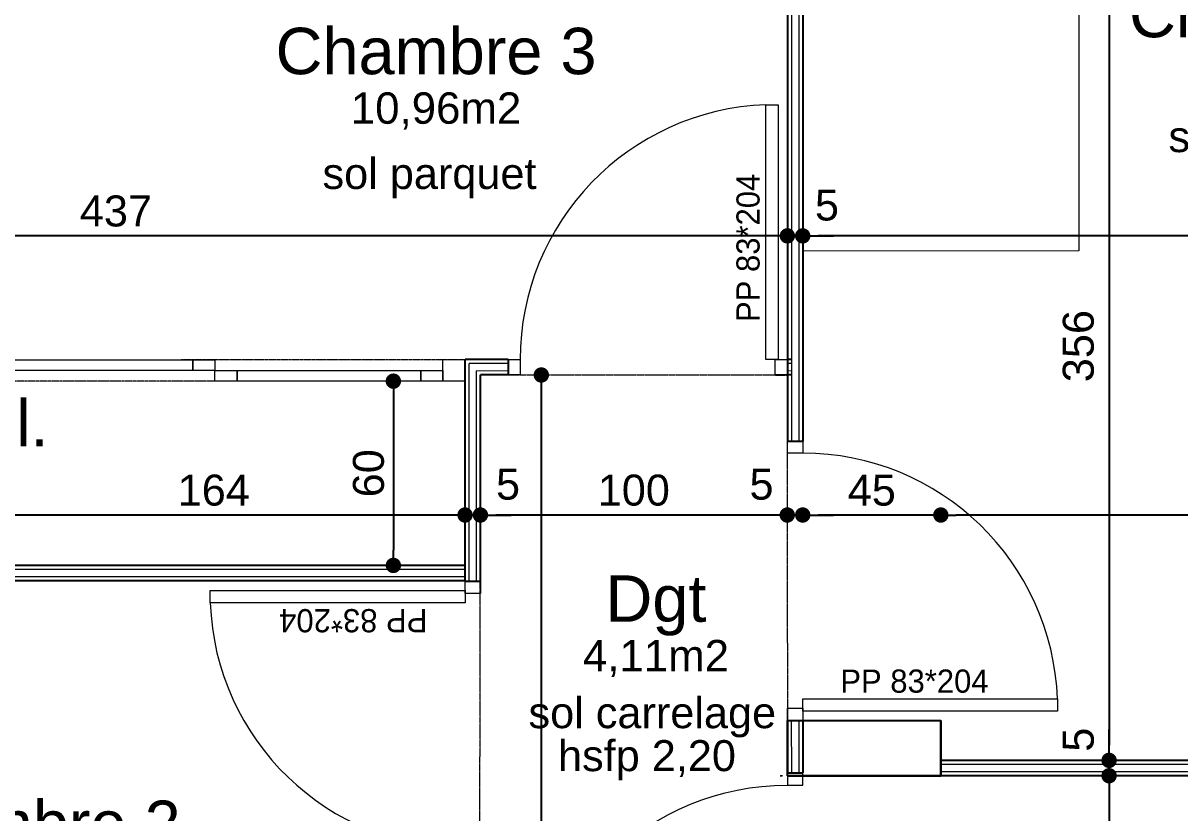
# Model space of a CAD drawing. Header units: centimetres. Extents: x 16433 to 114398, y -50094 to -12305.
# Drawn here: x 49349.4 to 49726.2, y -31753.4 to -31496.2 of the extents above; entities that cross this region are included whole.
import ezdxf

# ---------------------------------------------------------------- set-up
doc = ezdxf.new("R2010")
doc.units = ezdxf.units.CM
doc.header["$LTSCALE"] = 0.5
doc.linetypes.add('Style de ligne -1', pattern=[0.41664, 0.20828, -0.20836])
doc.linetypes.add('Style de ligne -5', pattern=[0.20828, 0.069425, -0.138855])
doc.layers.get('0').update_dxf_attribs({"linetype": 'CONTINUOUS'})
doc.layers.get('DEFPOINTS').update_dxf_attribs({"linetype": 'CONTINUOUS'})
doc.layers.add('01_cote_gen', color=4, linetype='CONTINUOUS')
doc.layers.add('3-BAT C-Niveau-3', color=7, linetype='CONTINUOUS')
doc.styles.add('Futura Book', font='')
doc.styles.add('Helvetica', font='')
doc.styles.get('Futura Book').set_extended_font_data('Futura Book')
doc.styles.get('Helvetica').set_extended_font_data('Helvetica')
doc.dimstyles.new('IS', dxfattribs={"dimtxt": 10.08724, "dimasz": 5.007446, "dimexe": 2, "dimexo": 10, "dimgap": 3, "dimtad": 1, "dimdec": 1, "dimtxsty": 'Helvetica', "dimblk": 'DOT', "dimblk1": 'DOT', "dimblk2": 'DOT', "dimcen": 0, "dimdle": 10, "dimazin": 0, "dimtfac": 0.8, "dimtdec": 1, "dimtix": 1, "dimtmove": 0, "dimatfit": 0, "dimldrblk": 'VW_FILLEDARROW-1', "dimfxl": 10, "dimfxlon": 1, "dimfrac": 2, "dimtolj": 1, "dimarcsym": 0})

# ---------------------------------------------------------------- blocks, each defined once
blk = doc.blocks.new('PORTE 83_204')
at = {"color": 7, "linetype": 'Continuous', "lineweight": 13, "flags": 128}
for points in [[(38.5, 2.5), (38.5, 85.5), (42.5, 85.5), (42.5, 2.5)], [(-45.5, 2.5), (-41.5, 2.5), (-41.5, -2.5), (-45.5, -2.5)], [(41.5, 2.5), (45.5, 2.5), (45.5, -2.5), (41.5, -2.5)]]:
    blk.add_lwpolyline(points, close=True, dxfattribs=at)
at = {"color": 7, "linetype": 'Continuous', "lineweight": 5}
blk.add_arc((41.5, 2.5), 83.05, 92.0697, 180, dxfattribs=at)
at = {"color": 7, "insert": (28.91, 14.76), "char_height": 7.55165, "width": 66.7422, "attachment_point": 1, "rotation": 90, "line_spacing_factor": 0.962448, "style": 'Futura Book'}
blk.add_mtext('\\pt10.172,20.344,30.516,40.688,50.86,61.032,71.205,81.407,91.526,101.72,111.92,122.03,132.23,142.42,152.62,162.74,172.93,183.13,193.25,203.44,213.64,223.76;PP 83*204', dxfattribs=at)
blk = doc.blocks.new('Groupe-16-1')
at = {"color": 7, "linetype": 'Continuous', "lineweight": 18}
for p, q in [((17503.57, -45866.04), (17540.5, -45859.09)), ((17503.57, -45866.04), (17475.07, -45890.55)), ((17557.11, -45947.54), (17503.57, -45866.04)), ((17557.11, -45947.54), (17475.12, -45890.5))]:
    blk.add_line(p, q, dxfattribs=at)
at = {"color": 7, "linetype": 'Continuous', "lineweight": 18, "flags": 128}
blk.add_lwpolyline([(17370.43, -45982.89), (17353.68, -45894.46), (17540.37, -45859.11), (17557.11, -45947.54)], close=True, dxfattribs=at)
blk = doc.blocks.new('Groupe-17-1')
at = {"color": 7, "linetype": 'Style de ligne -5', "lineweight": 5, "flags": 128}
blk.add_lwpolyline([(17291.57, -45794.3), (17261.1, -45633.41), (17267.98, -45632.11), (17298.45, -45793)], close=True, dxfattribs=at)
at = {"color": 7, "linetype": 'Continuous', "lineweight": 18, "flags": 128}
for points in [[(17262.45, -45640.52), (17261.1, -45633.41), (17267.98, -45632.11), (17269.32, -45639.22)], [(17267.23, -45646.97), (17265.88, -45639.87), (17269.32, -45639.22), (17270.67, -45646.32)], [(17278.5, -45706.48), (17267.23, -45646.97), (17270.67, -45646.32), (17281.94, -45705.83)], [(17279.85, -45713.59), (17278.5, -45706.48), (17281.94, -45705.83), (17283.28, -45712.94)], [(17277.75, -45721.35), (17276.41, -45714.24), (17279.85, -45713.59), (17281.19, -45720.7)], [(17288.88, -45780.09), (17277.75, -45721.35), (17281.19, -45720.7), (17292.32, -45779.43)], [(17290.22, -45787.19), (17288.88, -45780.09), (17292.32, -45779.43), (17293.66, -45786.54)], [(17291.57, -45794.3), (17290.22, -45787.19), (17297.1, -45785.89), (17298.45, -45793)]]:
    blk.add_lwpolyline(points, close=True, dxfattribs=at)
blk = doc.blocks.new('Sol parquet')
at = {"color": 7, "insert": (0, -0.78), "char_height": 10.0872, "width": 92.0341, "attachment_point": 2, "line_spacing_factor": 0.834288, "style": 'Helvetica'}
blk.add_mtext('\\pt41.872,83.623;sol parquet', dxfattribs=at)
blk = doc.blocks.new('Sol carrelage')
at = {"color": 7, "insert": (0, -0.78), "char_height": 10.0872, "width": 104.0427, "attachment_point": 2, "line_spacing_factor": 0.834288, "style": 'Helvetica'}
blk.add_mtext('\\pt41.872,83.623;sol carrelage', dxfattribs=at)
blk = doc.blocks.new('hsfp 2.20')
at = {"color": 7, "insert": (0, -0.78), "char_height": 10.0872, "attachment_point": 2, "line_spacing_factor": 0.834288, "style": 'Helvetica'}
blk.add_mtext('\\pt41.872;hsfp 2,20', dxfattribs=at)
blk = doc.blocks.new('Groupe-24-1')
at = {"color": 7, "linetype": 'Continuous', "lineweight": 5}
for p, q in [((17227.7, -45806.37), (17196.32, -45640.59)), ((17228.98, -45806.12), (17197.83, -45641.62)), ((17228.98, -45806.12), (17197.83, -45641.62)), ((17231.33, -45805.68), (17200.64, -45643.54)), ((17231.33, -45805.68), (17200.64, -45643.54)), ((17227.51, -45806.4), (17298.45, -45792.97)), ((17227.75, -45807.68), (17297.42, -45794.48)), ((17227.75, -45807.68), (17297.42, -45794.48)), ((17299.78, -45806.96), (17297.42, -45794.48)), ((17299.78, -45806.96), (17297.42, -45794.48)), ((17228.2, -45810.04), (17295.51, -45797.29)), ((17228.2, -45810.04), (17295.51, -45797.29)), ((17296.15, -45807.65), (17294.47, -45798.81)), ((17297.42, -45807.41), (17295.51, -45797.29)), ((17297.42, -45807.41), (17295.51, -45797.29)), ((17541.69, -45855.09), (17292.19, -45902.34)), ((17541.69, -45855.09), (17292.19, -45902.34)), ((17542.14, -45857.45), (17292.63, -45904.7)), ((17542.14, -45857.45), (17292.63, -45904.7)), ((17542.38, -45858.73), (17292.88, -45905.98)), ((17314.62, -45898.23), (17314.36, -45896.82)), ((17314.62, -45898.23), (17314.36, -45896.82)), ((17316.98, -45897.79), (17316.71, -45896.37)), ((17316.98, -45897.79), (17316.71, -45896.37)), ((17313.35, -45898.48), (17313.08, -45897.06)), ((17202.78, -45919.27), (17185.97, -45922.46)), ((17202.78, -45919.27), (17185.97, -45922.46)), ((17203.22, -45921.63), (17186.42, -45924.81)), ((17203.22, -45921.63), (17186.42, -45924.81)), ((17203.47, -45922.91), (17186.66, -45926.09)), ((17216.56, -46088.79), (17194.15, -45970.48)), ((17217.84, -46088.55), (17195.43, -45970.23)), ((17217.84, -46088.55), (17195.43, -45970.23)), ((17220.19, -46088.1), (17197.79, -45969.79)), ((17220.19, -46088.1), (17197.79, -45969.79))]:
    blk.add_line(p, q, dxfattribs=at)
at = {"color": 7, "linetype": 'Continuous', "lineweight": 25}
for p, q in [((17227.7, -45806.37), (17196.32, -45640.59)), ((17232.61, -45805.44), (17202.16, -45644.57)), ((17227.51, -45806.4), (17298.45, -45792.97)), ((17301.06, -45806.72), (17298.45, -45792.97)), ((17228.44, -45811.31), (17294.47, -45798.81)), ((17296.15, -45807.65), (17294.47, -45798.81)), ((17228.44, -45811.31), (17227.51, -45806.4)), ((17301.06, -45806.72), (17296.15, -45807.65)), ((17541.45, -45853.81), (17291.95, -45901.06)), ((17542.38, -45858.73), (17292.88, -45905.98)), ((17317.99, -45896.13), (17313.08, -45897.06)), ((17318.26, -45897.55), (17317.99, -45896.13)), ((17313.35, -45898.48), (17313.08, -45897.06)), ((17291.95, -45901.06), (17292.88, -45905.98)), ((17184.85, -45921.35), (17202.54, -45918)), ((17202.54, -45918), (17185.73, -45921.18)), ((17202.54, -45918), (17203.47, -45922.91)), ((17202.54, -45918), (17211.84, -45967.13)), ((17202.54, -45918), (17211.84, -45967.13)), ((17184.85, -45921.35), (17194.15, -45970.48)), ((17184.85, -45921.35), (17194.15, -45970.48)), ((17185.73, -45921.18), (17186.66, -45926.09)), ((17203.47, -45922.91), (17186.66, -45926.09)), ((17194.15, -45970.48), (17211.84, -45967.13)), ((17216.56, -46088.79), (17194.15, -45970.48)), ((17221.47, -46087.86), (17199.06, -45969.55))]:
    blk.add_line(p, q, dxfattribs=at)
at = {"color": 251, "linetype": 'Style de ligne -1', "lineweight": 5, "true_color": 0x616161, "flags": 128}
for points in [[(17184.85, -45921.35), (17216.56, -46088.79), (17126.79, -46105.79), (17095.08, -45938.35), (16908.95, -45973.59), (16890.3, -45875.12), (17086.71, -45837.93), (17086.71, -45837.94), (17294.47, -45798.81), (17313.07, -45897.04)], [(17184.4, -45919), (17184.56, -45919.83), (17184.4, -45919)]]:
    blk.add_lwpolyline(points, close=True, dxfattribs=at)
at = {"color": 7}
for name in ['Groupe-17-1', 'Groupe-16-1']:
    blk.add_blockref(name, (0, 0), dxfattribs=at)
for name, p, rotation in [('PORTE 83_204', (17183.27, -45817.32), 10.72359474390921), ('Sol parquet', (17361.59, -45769.23), 280.7235947438887), ('PORTE 83_204', (17307.07, -45851.89), 280.7235947438891), ('Sol carrelage', (17202.56, -45873.22), 280.7235947438887), ('hsfp 2.20', (17188.49, -45874.12), 280.7235947438887), ('PORTE 83_204', (17247.71, -45911.99), 190.7235947438886), ('Sol parquet', (17424.66, -46037.76), 280.7235947438887)]:
    blk.add_blockref(name, p, dxfattribs=dict(at, rotation=rotation))
at = {"color": 7, "xscale": -1, "rotation": 10.72359474388856}
blk.add_blockref('PORTE 83_204', (17141.49, -45932.1), dxfattribs=at)
at = {"color": 7, "char_height": 15.1309, "attachment_point": 2, "rotation": 280.7236, "line_spacing_factor": 0.834288, "style": 'Helvetica'}
for s, insert, width in [('\\pt38.084,75.579,113.36;Chambre 2\\P{\\H0.6752x;9,39m2}\\P', (17130.39, -45677.31), 134.4485), ('\\pt38.084,75.851;Pl.\\P', (17258.02, -45650), 24.7013), ('\\pt38.084,75.942,113.97;Chambre 3\\P{\\H0.6752x;10,96m2}\\P', (17402.89, -45763.58), 134.4485), ('\\pt38.084,76.244;Chambre 4\\P{\\H0.6752x;11,00m2}\\P', (17466.44, -46034.52), 135.169)]:
    blk.add_mtext(s, dxfattribs=dict(at, insert=insert, width=width))
at = {"color": 7, "insert": (17241.01, -45867.15), "char_height": 15.1309, "attachment_point": 2, "rotation": 280.7236, "line_spacing_factor": 0.834288, "style": 'Helvetica'}
blk.add_mtext('\\pt38.084;Dgt\\P{\\H0.6752x;4,11m2}\\P', dxfattribs=at)
blk = doc.blocks.new('_DOT')
at = {"color": 0, "linetype": 'ByBlock', "lineweight": -2}
blk.add_line((-0.5, 0), (-1, 0), dxfattribs=at)
at = {"color": 0, "linetype": 'ByBlock', "const_width": 0.5}
blk.add_lwpolyline([(-0.25, 0, 1), (0.25, 0, 1)], format="xyb", close=True, dxfattribs=at)
blk = doc.blocks.new('*D1701')
at = {"layer": '3-BAT C-Niveau-3', "color": 0, "linetype": 'Continuous', "lineweight": -2, "transparency": 16777216}
blk.add_line((49488.36, -31656.38), (49334.65, -31656.38), dxfattribs=at)
at = {"layer": 'DEFPOINTS', "color": 0, "linetype": 'Continuous', "transparency": 16777216}
for p in [(49493.37, -31635.88), (49329.65, -31645.88), (49329.65, -31656.38)]:
    blk.add_point(p, dxfattribs=at)
at = {"layer": '3-BAT C-Niveau-3', "color": 0, "linetype": 'Continuous', "lineweight": -2, "transparency": 16777216, "xscale": 5.007446289062499, "yscale": 5.007446289062499, "zscale": 5.007446289062499, "rotation": 180}
blk.add_blockref('_DOT', (49329.65, -31656.38), dxfattribs=at)
at = {"layer": '3-BAT C-Niveau-3', "color": 0, "linetype": 'Continuous', "lineweight": -2, "transparency": 16777216, "xscale": 5.007446289062499, "yscale": 5.007446289062499, "zscale": 5.007446289062499}
blk.add_blockref('_DOT', (49493.37, -31656.38), dxfattribs=at)
at = {"layer": '3-BAT C-Niveau-3', "color": 0, "linetype": 'Continuous', "lineweight": 5, "transparency": 16777216, "insert": (49411.51, -31648.34), "char_height": 10.087, "attachment_point": 5, "style": 'Helvetica'}
blk.add_mtext('\\A1;164', dxfattribs=at)
blk = doc.blocks.new('VW_FILLEDARROW-1')
at = {"color": 0, "linetype": 'Continuous', "lineweight": 5, "flags": 128}
blk.add_lwpolyline([(-1.997, 0.535), (0, 0), (-1.997, -0.535)], close=True, dxfattribs=at)
blk = doc.blocks.new('*D1702')
at = {"layer": '3-BAT C-Niveau-3', "color": 0, "linetype": 'Continuous', "lineweight": -2, "transparency": 16777216}
for p, q in [((49488.36, -31656.38), (49483.35, -31656.38)), ((49498.37, -31656.38), (49493.37, -31656.38)), ((49503.37, -31656.38), (49508.38, -31656.38))]:
    blk.add_line(p, q, dxfattribs=at)
at = {"layer": 'DEFPOINTS', "color": 0, "linetype": 'Continuous', "transparency": 16777216}
for p in [(49493.37, -31635.88), (49498.37, -31652.38), (49493.37, -31656.38)]:
    blk.add_point(p, dxfattribs=at)
at = {"layer": '3-BAT C-Niveau-3', "color": 0, "linetype": 'Continuous', "lineweight": -2, "transparency": 16777216, "xscale": 5.007446289062499, "yscale": 5.007446289062499, "zscale": 5.007446289062499}
blk.add_blockref('_DOT', (49493.37, -31656.38), dxfattribs=at)
at = {"layer": '3-BAT C-Niveau-3', "color": 0, "linetype": 'Continuous', "lineweight": -2, "transparency": 16777216, "xscale": 5.007446289062499, "yscale": 5.007446289062499, "zscale": 5.007446289062499, "rotation": 180}
blk.add_blockref('_DOT', (49498.37, -31656.38), dxfattribs=at)
at = {"layer": '3-BAT C-Niveau-3', "color": 0, "linetype": 'Continuous', "lineweight": 5, "transparency": 16777216, "insert": (49507.37, -31646.4), "char_height": 10.087, "attachment_point": 5, "style": 'Helvetica'}
blk.add_mtext('\\A1;5', dxfattribs=at)
blk = doc.blocks.new('*D1703')
at = {"layer": '3-BAT C-Niveau-3', "color": 0, "linetype": 'Continuous', "lineweight": -2, "transparency": 16777216}
blk.add_line((49593.34, -31656.38), (49503.37, -31656.38), dxfattribs=at)
at = {"layer": 'DEFPOINTS', "color": 0, "linetype": 'Continuous', "transparency": 16777216}
for p in [(49598.34, -31625.88), (49498.37, -31652.38), (49498.37, -31656.38)]:
    blk.add_point(p, dxfattribs=at)
at = {"layer": '3-BAT C-Niveau-3', "color": 0, "linetype": 'Continuous', "lineweight": -2, "transparency": 16777216, "xscale": 5.007446289062499, "yscale": 5.007446289062499, "zscale": 5.007446289062499, "rotation": 180}
blk.add_blockref('_DOT', (49498.37, -31656.38), dxfattribs=at)
at = {"layer": '3-BAT C-Niveau-3', "color": 0, "linetype": 'Continuous', "lineweight": -2, "transparency": 16777216, "xscale": 5.007446289062499, "yscale": 5.007446289062499, "zscale": 5.007446289062499}
blk.add_blockref('_DOT', (49598.34, -31656.38), dxfattribs=at)
at = {"layer": '3-BAT C-Niveau-3', "color": 0, "linetype": 'Continuous', "lineweight": 5, "transparency": 16777216, "insert": (49548.35, -31648.34), "char_height": 10.087, "attachment_point": 5, "style": 'Helvetica'}
blk.add_mtext('\\A1;100', dxfattribs=at)
blk = doc.blocks.new('*D1704')
at = {"layer": '3-BAT C-Niveau-3', "color": 0, "linetype": 'Continuous', "lineweight": -2, "transparency": 16777216}
for p, q in [((49593.34, -31656.38), (49588.33, -31656.38)), ((49603.37, -31656.38), (49598.34, -31656.38)), ((49608.37, -31656.38), (49613.38, -31656.38))]:
    blk.add_line(p, q, dxfattribs=at)
at = {"layer": 'DEFPOINTS', "color": 0, "linetype": 'Continuous', "transparency": 16777216}
for p in [(49603.37, -31604.38), (49598.34, -31625.88), (49598.34, -31656.38)]:
    blk.add_point(p, dxfattribs=at)
at = {"layer": '3-BAT C-Niveau-3', "color": 0, "linetype": 'Continuous', "lineweight": -2, "transparency": 16777216, "xscale": 5.007446289062499, "yscale": 5.007446289062499, "zscale": 5.007446289062499}
blk.add_blockref('_DOT', (49598.34, -31656.38), dxfattribs=at)
at = {"layer": '3-BAT C-Niveau-3', "color": 0, "linetype": 'Continuous', "lineweight": -2, "transparency": 16777216, "xscale": 5.007446289062499, "yscale": 5.007446289062499, "zscale": 5.007446289062499, "rotation": 180}
blk.add_blockref('_DOT', (49603.37, -31656.38), dxfattribs=at)
at = {"layer": '3-BAT C-Niveau-3', "color": 0, "linetype": 'Continuous', "lineweight": 5, "transparency": 16777216, "insert": (49589.95, -31646.4), "char_height": 10.087, "attachment_point": 5, "style": 'Helvetica'}
blk.add_mtext('\\A1;5', dxfattribs=at)
blk = doc.blocks.new('*D1705')
at = {"layer": '3-BAT C-Niveau-3', "color": 0, "linetype": 'Continuous', "lineweight": -2, "transparency": 16777216}
blk.add_line((49643.36, -31656.38), (49608.37, -31656.38), dxfattribs=at)
at = {"layer": 'DEFPOINTS', "color": 0, "linetype": 'Continuous', "transparency": 16777216}
for p in [(49603.37, -31604.38), (49603.37, -31656.38), (49648.37, -31723.29)]:
    blk.add_point(p, dxfattribs=at)
at = {"layer": '3-BAT C-Niveau-3', "color": 0, "linetype": 'Continuous', "lineweight": -2, "transparency": 16777216, "xscale": 5.007446289062499, "yscale": 5.007446289062499, "zscale": 5.007446289062499, "rotation": 180}
blk.add_blockref('_DOT', (49603.37, -31656.38), dxfattribs=at)
at = {"layer": '3-BAT C-Niveau-3', "color": 0, "linetype": 'Continuous', "lineweight": -2, "transparency": 16777216, "xscale": 5.007446289062499, "yscale": 5.007446289062499, "zscale": 5.007446289062499}
blk.add_blockref('_DOT', (49648.37, -31656.38), dxfattribs=at)
at = {"layer": '3-BAT C-Niveau-3', "color": 0, "linetype": 'Continuous', "lineweight": 5, "transparency": 16777216, "insert": (49625.87, -31648.34), "char_height": 10.087, "attachment_point": 5, "style": 'Helvetica'}
blk.add_mtext('\\A1;45', dxfattribs=at)
blk = doc.blocks.new('*D1706')
at = {"layer": '3-BAT C-Niveau-3', "color": 0, "linetype": 'Continuous', "lineweight": -2, "transparency": 16777216}
blk.add_line((49888.25, -31656.38), (49653.38, -31656.38), dxfattribs=at)
at = {"layer": 'DEFPOINTS', "color": 0, "linetype": 'Continuous', "transparency": 16777216}
for p in [(49893.26, -31645.38), (49648.37, -31656.38), (49648.37, -31723.29)]:
    blk.add_point(p, dxfattribs=at)
at = {"layer": '3-BAT C-Niveau-3', "color": 0, "linetype": 'Continuous', "lineweight": -2, "transparency": 16777216, "xscale": 5.007446289062499, "yscale": 5.007446289062499, "zscale": 5.007446289062499, "rotation": 180}
blk.add_blockref('_DOT', (49648.37, -31656.38), dxfattribs=at)
at = {"layer": '3-BAT C-Niveau-3', "color": 0, "linetype": 'Continuous', "lineweight": -2, "transparency": 16777216, "xscale": 5.007446289062499, "yscale": 5.007446289062499, "zscale": 5.007446289062499}
blk.add_blockref('_DOT', (49893.26, -31656.38), dxfattribs=at)
at = {"layer": '3-BAT C-Niveau-3', "color": 0, "linetype": 'Continuous', "lineweight": 5, "transparency": 16777216, "insert": (49770.81, -31648.34), "char_height": 10.087, "attachment_point": 5, "style": 'Helvetica'}
blk.add_mtext('\\A1;245', dxfattribs=at)
blk = doc.blocks.new('*D1707')
at = {"layer": '3-BAT C-Niveau-3', "color": 0, "linetype": 'Continuous', "lineweight": -2, "transparency": 16777216}
blk.add_line((49470.02, -31617.8), (49470.02, -31667.78), dxfattribs=at)
at = {"layer": 'DEFPOINTS', "color": 0, "linetype": 'Continuous', "transparency": 16777216}
for p in [(49477.62, -31612.79), (49470.02, -31672.79), (49476.42, -31672.79)]:
    blk.add_point(p, dxfattribs=at)
at = {"layer": '3-BAT C-Niveau-3', "color": 0, "linetype": 'Continuous', "lineweight": -2, "transparency": 16777216, "xscale": 5.007446289062499, "yscale": 5.007446289062499, "zscale": 5.007446289062499}
for p, rotation in [((49470.02, -31612.79), 90), ((49470.02, -31672.79), 270)]:
    blk.add_blockref('_DOT', p, dxfattribs=dict(at, rotation=rotation))
at = {"layer": '3-BAT C-Niveau-3', "color": 0, "linetype": 'Continuous', "lineweight": 5, "transparency": 16777216, "insert": (49461.97, -31642.79), "char_height": 10.087, "attachment_point": 5, "rotation": 90, "style": 'Helvetica'}
blk.add_mtext('\\A1;60', dxfattribs=at)
blk = doc.blocks.new('*D1729')
at = {"layer": '3-BAT C-Niveau-3', "color": 0, "linetype": 'Continuous', "lineweight": -2, "transparency": 16777216}
blk.add_line((49518.22, -31615.79), (49518.22, -32017.08), dxfattribs=at)
at = {"layer": 'DEFPOINTS', "color": 0, "linetype": 'Continuous', "transparency": 16777216}
for p in [(49548.35, -31610.78), (49518.22, -32022.09), (49545.72, -32022.09)]:
    blk.add_point(p, dxfattribs=at)
at = {"layer": '3-BAT C-Niveau-3', "color": 0, "linetype": 'Continuous', "lineweight": -2, "transparency": 16777216, "xscale": 5.007446289062499, "yscale": 5.007446289062499, "zscale": 5.007446289062499}
for p, rotation in [((49518.22, -31610.78), 90), ((49518.22, -32022.09), 270)]:
    blk.add_blockref('_DOT', p, dxfattribs=dict(at, rotation=rotation))
at = {"layer": '3-BAT C-Niveau-3', "color": 0, "linetype": 'Continuous', "lineweight": 5, "transparency": 16777216, "insert": (49508.23, -31779.93), "char_height": 10.087, "attachment_point": 5, "rotation": 90, "style": 'Helvetica'}
blk.add_mtext('\\A1;411', dxfattribs=at)
blk = doc.blocks.new('*D1739')
at = {"layer": '3-BAT C-Niveau-3', "color": 0, "linetype": 'Continuous', "lineweight": -2, "transparency": 16777216}
blk.add_line((49593.36, -31565.47), (49165.92, -31565.47), dxfattribs=at)
at = {"layer": 'DEFPOINTS', "color": 0, "linetype": 'Continuous', "transparency": 16777216}
for p in [(49598.37, -31505.32), (49160.91, -31558.28), (49160.91, -31565.47)]:
    blk.add_point(p, dxfattribs=at)
at = {"layer": '3-BAT C-Niveau-3', "color": 0, "linetype": 'Continuous', "lineweight": -2, "transparency": 16777216, "xscale": 5.007446289062499, "yscale": 5.007446289062499, "zscale": 5.007446289062499, "rotation": 180}
blk.add_blockref('_DOT', (49160.91, -31565.47), dxfattribs=at)
at = {"layer": '3-BAT C-Niveau-3', "color": 0, "linetype": 'Continuous', "lineweight": -2, "transparency": 16777216, "xscale": 5.007446289062499, "yscale": 5.007446289062499, "zscale": 5.007446289062499}
blk.add_blockref('_DOT', (49598.37, -31565.47), dxfattribs=at)
at = {"layer": '3-BAT C-Niveau-3', "color": 0, "linetype": 'Continuous', "lineweight": 5, "transparency": 16777216, "insert": (49379.64, -31557.43), "char_height": 10.087, "attachment_point": 5, "style": 'Helvetica'}
blk.add_mtext('\\A1;437', dxfattribs=at)
blk = doc.blocks.new('*D1740')
at = {"layer": '3-BAT C-Niveau-3', "color": 0, "linetype": 'Continuous', "lineweight": -2, "transparency": 16777216}
for p, q in [((49593.36, -31565.47), (49588.35, -31565.47)), ((49603.37, -31565.47), (49598.37, -31565.47)), ((49608.37, -31565.47), (49613.38, -31565.47))]:
    blk.add_line(p, q, dxfattribs=at)
at = {"layer": 'DEFPOINTS', "color": 0, "linetype": 'Continuous', "transparency": 16777216}
for p in [(49598.37, -31505.32), (49603.37, -31519.38), (49598.37, -31565.47)]:
    blk.add_point(p, dxfattribs=at)
at = {"layer": '3-BAT C-Niveau-3', "color": 0, "linetype": 'Continuous', "lineweight": -2, "transparency": 16777216, "xscale": 5.007446289062499, "yscale": 5.007446289062499, "zscale": 5.007446289062499}
blk.add_blockref('_DOT', (49598.37, -31565.47), dxfattribs=at)
at = {"layer": '3-BAT C-Niveau-3', "color": 0, "linetype": 'Continuous', "lineweight": -2, "transparency": 16777216, "xscale": 5.007446289062499, "yscale": 5.007446289062499, "zscale": 5.007446289062499, "rotation": 180}
blk.add_blockref('_DOT', (49603.37, -31565.47), dxfattribs=at)
at = {"layer": '3-BAT C-Niveau-3', "color": 0, "linetype": 'Continuous', "lineweight": 5, "transparency": 16777216, "insert": (49611.27, -31555.49), "char_height": 10.087, "attachment_point": 5, "style": 'Helvetica'}
blk.add_mtext('\\A1;5', dxfattribs=at)
blk = doc.blocks.new('*D1741')
at = {"layer": '3-BAT C-Niveau-3', "color": 0, "linetype": 'Continuous', "lineweight": -2, "transparency": 16777216}
blk.add_line((49888.25, -31565.47), (49608.37, -31565.47), dxfattribs=at)
at = {"layer": 'DEFPOINTS', "color": 0, "linetype": 'Continuous', "transparency": 16777216}
for p in [(49603.37, -31519.38), (49893.26, -31554.38), (49603.37, -31565.47)]:
    blk.add_point(p, dxfattribs=at)
at = {"layer": '3-BAT C-Niveau-3', "color": 0, "linetype": 'Continuous', "lineweight": -2, "transparency": 16777216, "xscale": 5.007446289062499, "yscale": 5.007446289062499, "zscale": 5.007446289062499, "rotation": 180}
blk.add_blockref('_DOT', (49603.37, -31565.47), dxfattribs=at)
at = {"layer": '3-BAT C-Niveau-3', "color": 0, "linetype": 'Continuous', "lineweight": -2, "transparency": 16777216, "xscale": 5.007446289062499, "yscale": 5.007446289062499, "zscale": 5.007446289062499}
blk.add_blockref('_DOT', (49893.26, -31565.47), dxfattribs=at)
at = {"layer": '3-BAT C-Niveau-3', "color": 0, "linetype": 'Continuous', "lineweight": 5, "transparency": 16777216, "insert": (49748.31, -31557.43), "char_height": 10.087, "attachment_point": 5, "style": 'Helvetica'}
blk.add_mtext('\\A1;290', dxfattribs=at)
blk = doc.blocks.new('*D1778')
at = {"layer": '3-BAT C-Niveau-3', "color": 0, "linetype": 'Continuous', "lineweight": -2, "transparency": 16777216}
for p, q in [((49713.18, -31741.29), (49701.18, -31741.29)), ((49703.18, -31746.3), (49703.18, -31826.25)), ((49703.18, -31831.25), (49701.18, -31831.25))]:
    blk.add_line(p, q, dxfattribs=at)
at = {"layer": 'DEFPOINTS', "color": 0, "linetype": 'Continuous', "transparency": 16777216}
for p in [(49724.62, -31741.29), (49703.18, -31831.25), (49707.58, -31831.25)]:
    blk.add_point(p, dxfattribs=at)
at = {"layer": '3-BAT C-Niveau-3', "color": 0, "linetype": 'Continuous', "lineweight": -2, "transparency": 16777216, "xscale": 5.007446289062499, "yscale": 5.007446289062499, "zscale": 5.007446289062499}
for p, rotation in [((49703.18, -31741.29), 90), ((49703.18, -31831.25), 270)]:
    blk.add_blockref('_DOT', p, dxfattribs=dict(at, rotation=rotation))
at = {"layer": '3-BAT C-Niveau-3', "color": 0, "linetype": 'Continuous', "lineweight": 5, "transparency": 16777216, "insert": (49695.14, -31786.27), "char_height": 10.087, "attachment_point": 5, "rotation": 90, "style": 'Helvetica'}
blk.add_mtext('\\A1;90', dxfattribs=at)
blk = doc.blocks.new('*D1779')
at = {"layer": '3-BAT C-Niveau-3', "color": 0, "linetype": 'Continuous', "lineweight": -2, "transparency": 16777216}
for p, q in [((49703.18, -31731.28), (49703.18, -31726.27)), ((49713.18, -31736.29), (49701.18, -31736.29)), ((49703.18, -31736.29), (49703.18, -31741.29)), ((49713.18, -31741.29), (49701.18, -31741.29)), ((49703.18, -31746.3), (49703.18, -31751.3))]:
    blk.add_line(p, q, dxfattribs=at)
at = {"layer": 'DEFPOINTS', "color": 0, "linetype": 'Continuous', "transparency": 16777216}
for p in [(49725.37, -31736.29), (49703.18, -31741.29), (49724.62, -31741.29)]:
    blk.add_point(p, dxfattribs=at)
at = {"layer": '3-BAT C-Niveau-3', "color": 0, "linetype": 'Continuous', "lineweight": -2, "transparency": 16777216, "xscale": 5.007446289062499, "yscale": 5.007446289062499, "zscale": 5.007446289062499}
for p, rotation in [((49703.18, -31736.29), 270), ((49703.18, -31741.29), 90)]:
    blk.add_blockref('_DOT', p, dxfattribs=dict(at, rotation=rotation))
at = {"layer": '3-BAT C-Niveau-3', "color": 0, "linetype": 'Continuous', "lineweight": 5, "transparency": 16777216, "insert": (49693.2, -31729.55), "char_height": 10.087, "attachment_point": 5, "rotation": 90, "style": 'Helvetica'}
blk.add_mtext('\\A1;5', dxfattribs=at)
blk = doc.blocks.new('*D1780')
at = {"layer": '3-BAT C-Niveau-3', "color": 0, "linetype": 'Continuous', "lineweight": -2, "transparency": 16777216}
for p, q in [((49703.18, -31380.35), (49705.18, -31380.35)), ((49703.18, -31385.36), (49703.18, -31731.28)), ((49713.18, -31736.29), (49701.18, -31736.29))]:
    blk.add_line(p, q, dxfattribs=at)
at = {"layer": 'DEFPOINTS', "color": 0, "linetype": 'Continuous', "transparency": 16777216}
for p in [(49699.12, -31380.35), (49703.18, -31736.29), (49725.37, -31736.29)]:
    blk.add_point(p, dxfattribs=at)
at = {"layer": '3-BAT C-Niveau-3', "color": 0, "linetype": 'Continuous', "lineweight": -2, "transparency": 16777216, "xscale": 5.007446289062499, "yscale": 5.007446289062499, "zscale": 5.007446289062499}
for p, rotation in [((49703.18, -31380.35), 90), ((49703.18, -31736.29), 270)]:
    blk.add_blockref('_DOT', p, dxfattribs=dict(at, rotation=rotation))
at = {"layer": '3-BAT C-Niveau-3', "color": 0, "linetype": 'Continuous', "lineweight": 5, "transparency": 16777216, "insert": (49693.2, -31601.38), "char_height": 10.087, "attachment_point": 5, "rotation": 90, "style": 'Helvetica'}
blk.add_mtext('\\A1;356', dxfattribs=at)

msp = doc.modelspace()

# ---------------------------------------------------------------- linework, layer by layer
at = {"layer": '01_cote_gen'}
for p, q in [((49598.367, -31741.3), (49598.37, -31723.287)), ((49598.37, -31723.287), (49648.37, -31723.29)), ((49648.37, -31723.29), (49648.369, -31741.289)), ((49648.369, -31741.289), (49598.367, -31741.3))]:
    msp.add_line(p, q, dxfattribs=at)

# ---------------------------------------------------------------- block references
at = {"layer": '3-BAT C-Niveau-3', "color": 7, "rotation": 79.27640525611221}
msp.add_blockref('Groupe-24-1', (1281.373, -40081.382), dxfattribs=at)

# ---------------------------------------------------------------- dimensions: what is measured, and where the dimension line sits
at = {"layer": '3-BAT C-Niveau-3', "color": 7, "linetype": 'Continuous', "lineweight": 5}
for base, p1, p2, override, picture, middle in [((49703.183, -31736.289), (49699.123, -31380.348), (49725.373, -31736.289), {"dimtxt": 10.08724, "dimdec": 0, "dimpost": '<>', "dimtxsty": 'Helvetica', "dimtmove": 2}, '*D1780', (49693.198, -31601.382)), ((49518.218, -32022.088), (49548.355, -31610.778), (49545.718, -32022.088), {"dimtxt": 10.08724, "dimdec": 0, "dimpost": '<>', "dimtxsty": 'Helvetica', "dimse1": 1, "dimse2": 1, "dimtmove": 2}, '*D1729', (49508.233, -31779.933)), ((49703.183, -31741.289), (49725.373, -31736.289), (49724.62, -31741.289), {"dimtxt": 10.08724, "dimdec": 0, "dimpost": '<>', "dimtxsty": 'Helvetica', "dimtix": 0, "dimtmove": 2}, '*D1779', (49693.198, -31729.546))]:
    dim = msp.add_linear_dim(base=base, p1=p1, p2=p2, angle=90, dimstyle='IS', override=override, dxfattribs=at)
    dim.commit()
    dim.dimension.update_dxf_attribs({"geometry": picture, "text_midpoint": middle, "dimtype": 160})
for base, p1, p2, picture, middle in [((49160.908, -31565.472), (49598.367, -31505.317), (49160.908, -31558.278), '*D1739', (49379.637, -31557.429)), ((49603.366, -31565.472), (49893.26, -31554.382), (49603.366, -31519.382), '*D1741', (49748.313, -31557.429)), ((49603.367, -31656.382), (49648.37, -31723.29), (49603.367, -31604.382), '*D1705', (49625.868, -31648.339)), ((49498.367, -31656.382), (49598.343, -31625.882), (49498.367, -31652.382), '*D1703', (49548.355, -31648.339)), ((49329.647, -31656.382), (49493.367, -31635.882), (49329.647, -31645.882), '*D1701', (49411.507, -31648.339)), ((49648.37, -31656.382), (49893.26, -31645.382), (49648.37, -31723.29), '*D1706', (49770.815, -31648.339))]:
    dim = msp.add_linear_dim(base=base, p1=p1, p2=p2, dimstyle='IS', override={"dimtxt": 10.08724, "dimdec": 0, "dimpost": '<>', "dimtxsty": 'Helvetica', "dimse1": 1, "dimse2": 1, "dimtmove": 2}, dxfattribs=at)
    dim.commit()
    dim.dimension.update_dxf_attribs({"geometry": picture, "text_midpoint": middle})
for base, p1, p2, picture, middle in [((49598.367, -31565.472), (49603.366, -31519.382), (49598.367, -31505.317), '*D1740', (49611.271, -31555.487)), ((49598.343, -31656.382), (49603.367, -31604.382), (49598.343, -31625.882), '*D1704', (49589.951, -31646.397)), ((49493.367, -31656.382), (49498.367, -31652.382), (49493.367, -31635.882), '*D1702', (49507.371, -31646.397))]:
    dim = msp.add_linear_dim(base=base, p1=p1, p2=p2, dimstyle='IS', override={"dimtxt": 10.08724, "dimdec": 0, "dimpost": '<>', "dimtxsty": 'Helvetica', "dimse1": 1, "dimse2": 1, "dimtix": 0, "dimtmove": 2}, dxfattribs=at)
    dim.commit()
    dim.dimension.update_dxf_attribs({"geometry": picture, "text_midpoint": middle, "dimtype": 160})
for base, p1, p2, override, picture, middle in [((49470.018, -31672.79), (49477.618, -31612.792), (49476.418, -31672.79), {"dimtxt": 10.08724, "dimdec": 0, "dimpost": '<>', "dimtxsty": 'Helvetica', "dimse1": 1, "dimse2": 1, "dimtmove": 2}, '*D1707', (49461.974, -31642.791)), ((49703.183, -31831.254), (49724.62, -31741.289), (49707.582, -31831.254), {"dimtxt": 10.08724, "dimdec": 0, "dimpost": '<>', "dimtxsty": 'Helvetica', "dimtmove": 2}, '*D1778', (49695.139, -31786.272))]:
    dim = msp.add_linear_dim(base=base, p1=p1, p2=p2, angle=90, dimstyle='IS', override=override, dxfattribs=at)
    dim.commit()
    dim.dimension.update_dxf_attribs({"geometry": picture, "text_midpoint": middle})

doc.saveas('drawing.dxf')
